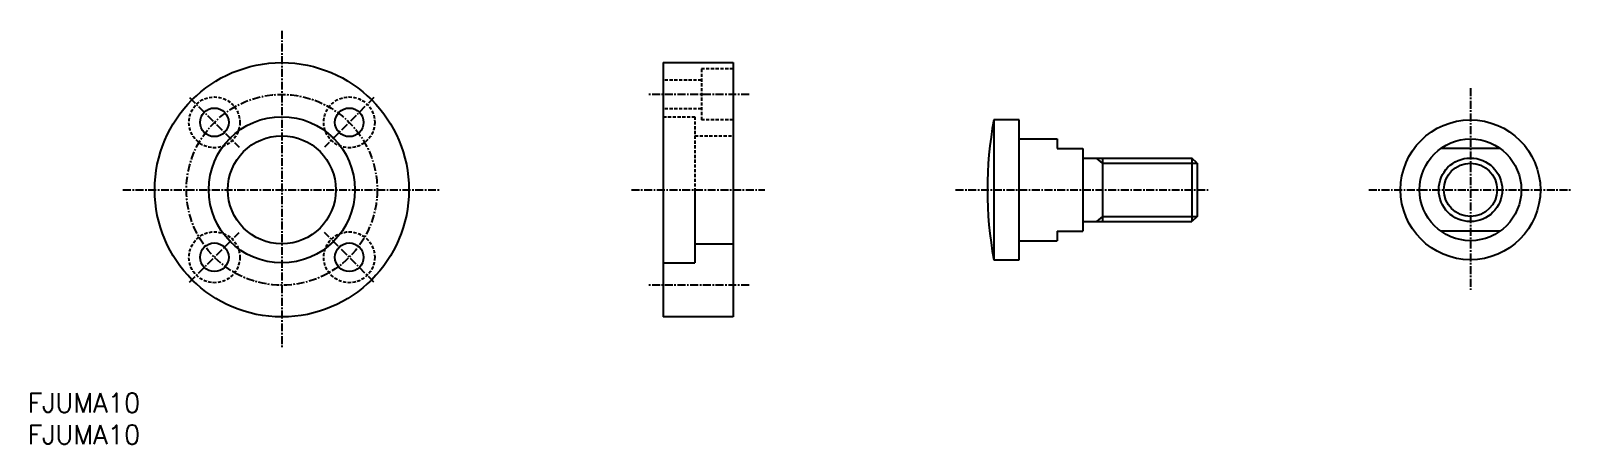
# Model space of a CAD drawing. Extents: x 1 to 243, y 0 to 65.
import ezdxf

# ---------------------------------------------------------------- set-up
doc = ezdxf.new("R2010")
doc.units = 0
doc.linetypes.add('CENTER', pattern=[2, 1.25, -0.25, 0.25, -0.25])
doc.linetypes.add('DASHED', pattern=[0.75, 0.5, -0.25])
doc.layers.get('0').update_dxf_attribs({"linetype": 'CONTINUOUS'})
doc.layers.add('CENTER', color=1, linetype='CENTER')
doc.styles.get("Standard").update_dxf_attribs({"font": 'txt.shx'})

# ---------------------------------------------------------------- blocks, each defined once
blk = doc.blocks.new('*U16')
at = {"color": 7, "linetype": 'CONTINUOUS'}
blk.add_text('FJUMA10', height=3, dxfattribs=at).set_placement((0, 0))
blk = doc.blocks.new('*U17')
at = {"color": 7, "linetype": 'CONTINUOUS'}
blk.add_text('FJUMA10', height=3, dxfattribs=at).set_placement((0, 5))

msp = doc.modelspace()

# ---------------------------------------------------------------- linework, layer by layer
at = {"color": 7, "linetype": 'CONTINUOUS'}
for p, q in [((100, 60), (100, 20)), ((100, 60), (111, 60)), ((111, 60), (111, 20)), ((152.02, 51), (152.02, 29)), ((156, 51), (152.02, 51)), ((156, 29), (156, 51)), ((156, 48), (162, 48)), ((162, 48), (162, 46.5)), ((162, 46.5), (166, 46.5)), ((166, 46.5), (166, 33.5)), ((231.66, 46.5), (222.34, 46.5)), ((166, 45), (183.19, 45)), ((169.1, 45), (169.1, 35)), ((183.19, 45), (183.19, 35)), ((184, 44.19), (183.19, 45)), ((184, 44.19), (184, 35.81)), ((105, 40), (105, 28.5)), ((166, 35), (183.19, 35)), ((184, 35.81), (183.19, 35)), ((156, 32), (162, 32)), ((156, 29), (156, 32)), ((162, 33.5), (166, 33.5)), ((162, 33.5), (162, 32)), ((231.66, 33.5), (222.34, 33.5)), ((105, 31.5), (111, 31.5)), ((100, 28.5), (105, 28.5)), ((152.02, 29), (156, 29)), ((111, 20), (100, 20))]:
    msp.add_line(p, q, dxfattribs=at)
at = {"color": 3, "linetype": 'DASHED'}
for p, q in [((106, 59), (106, 51)), ((111, 59), (106, 59)), ((106, 57.25), (100, 57.25)), ((106, 52.75), (100, 52.75)), ((100, 51.5), (105, 51.5)), ((105, 51.5), (105, 40)), ((111, 51), (106, 51)), ((105, 48.5), (111, 48.5))]:
    msp.add_line(p, q, dxfattribs=at)
at = {"color": 3, "linetype": 'CONTINUOUS'}
for p, q in [((169.1, 44.19), (168.19, 45)), ((169.1, 44.19), (184, 44.19)), ((169.1, 35.81), (168.19, 35)), ((169.1, 35.81), (184, 35.81))]:
    msp.add_line(p, q, dxfattribs=at)
at = {"color": 7, "linetype": 'CONTINUOUS'}
for centre, radius in [((40, 40), 20), ((29.39, 50.61), 2.25), ((40, 40), 11.5), ((50.61, 50.61), 2.25), ((227, 40), 11), ((40, 40), 8.5), ((227, 40), 8), ((227, 40), 4.19), ((29.39, 29.39), 2.25), ((50.61, 29.39), 2.25)]:
    msp.add_circle(centre, radius, dxfattribs=at)
at = {"color": 3, "linetype": 'DASHED'}
for centre in [(29.39, 50.61), (50.61, 50.61), (29.39, 29.39), (50.61, 29.39)]:
    msp.add_circle(centre, 4, dxfattribs=at)
at = {"color": 3, "linetype": 'CONTINUOUS'}
msp.add_circle((227, 40), 5, dxfattribs=at)
at = {"color": 7, "linetype": 'CONTINUOUS'}
msp.add_arc((211, 40), 60, 169.436, 190.564, dxfattribs=at)
at = {"layer": 'CENTER', "color": 1, "linetype": 'CENTER'}
for p, q in [((40, 65), (40, 15)), ((227, 56), (227, 24)), ((25.5, 54.5), (33.28, 46.72)), ((54.5, 54.5), (46.72, 46.72)), ((113.5, 55), (97.5, 55)), ((15, 40), (65, 40)), ((95, 40), (116, 40)), ((146, 40), (185.98, 40)), ((211, 40), (243, 40)), ((25.5, 25.5), (33.28, 33.28)), ((54.5, 25.5), (46.72, 33.28)), ((113.5, 25), (97.5, 25))]:
    msp.add_line(p, q, dxfattribs=at)
msp.add_circle((40, 40), 15, dxfattribs=at)

# ---------------------------------------------------------------- block references
at = {"color": 7, "linetype": 'CONTINUOUS'}
for name in ['*U17', '*U16']:
    msp.add_blockref(name, (0, 0), dxfattribs=at)

doc.saveas('drawing.dxf')
